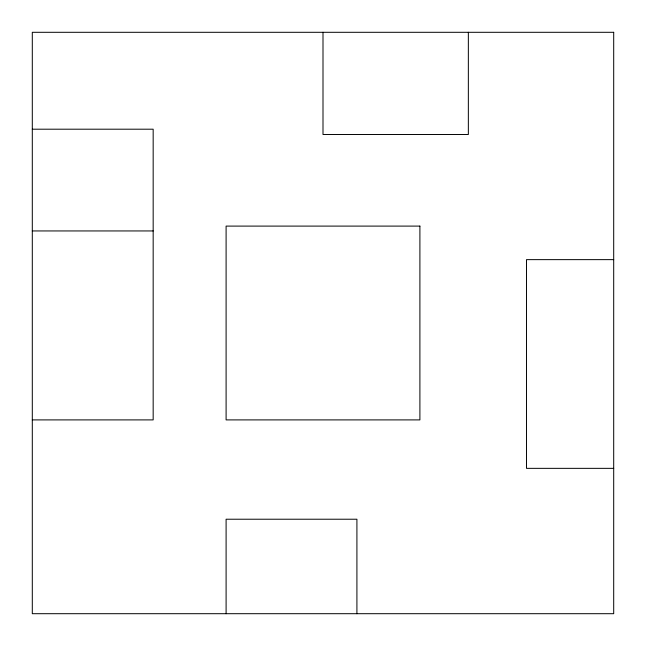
<?xml version="1.0" encoding="UTF-8"?>
<svg xmlns="http://www.w3.org/2000/svg" width="646" height="646" viewBox="0 0 646 646"><rect width="100%" height="100%" fill="white"/><g stroke="black" fill="none" stroke-linecap="round" stroke-linejoin="round"><path stroke-width="0.97" d="M32.3 129.2L153.167 129.2L153.167 419.9L32.3 419.9M32.3 230.945L153.167 230.945M613.7 259.635L526.49 259.635L526.49 468.35L613.7 468.35M468.35 32.3L468.35 134.497L323 134.497L323 32.3M356.915 613.7L356.915 519.222L226.1 519.222L226.1 613.7M613.7 32.3L32.3 32.3L32.3 613.7L613.7 613.7L613.7 32.3M419.9 226.1L226.1 226.1L226.1 419.9L419.9 419.9L419.9 226.1"/></g></svg>
